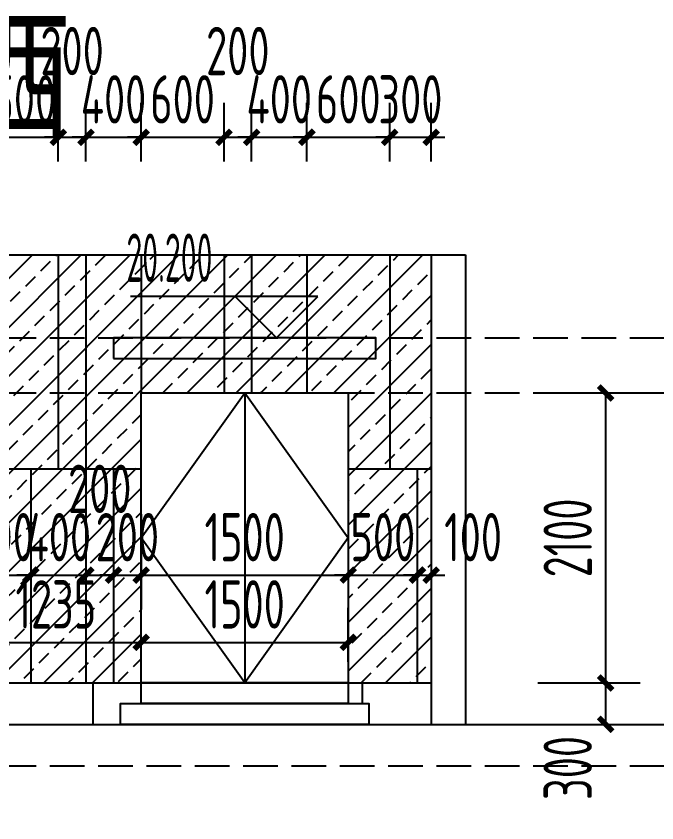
# Model space of a CAD drawing. Extents: x -863035 to 270371, y -8918 to 240488.
# Drawn here: x -49613 to -44973, y 138795 to 144638 of the extents above; entities that cross this region are included whole.
import ezdxf
from ezdxf.xclip import XClip

# ---------------------------------------------------------------- set-up
doc = ezdxf.new("R2010")
doc.units = 0
doc.header["$LTSCALE"] = 1000
doc.header["$MEASUREMENT"] = 0
doc.header["$XCLIPFRAME"] = 0
doc.linetypes.add('109-34 轴网$0$L1$0$$AUDIT_BAD_LTYPE1', pattern=[0])
doc.linetypes.add('DASH', pattern=[0.35, 0.25, -0.1])
for name, color, linetype in [('01-标注_尺寸', 124, 'Continuous'), ('01-标注_标高', 200, 'Continuous'), ('02-TEXT_标注', 130, 'Continuous'), ('05-填充_156', 156, 'Continuous'), ('A-C_窗', 140, 'Continuous'), ('E-墙面分格', 146, 'Continuous'), ('E-立面轮廓', 241, 'Continuous')]:
    doc.layers.add(name, color=color, linetype=linetype)
doc.layers.add('04-不打印_辅助线', color=165, linetype='Continuous', plot=False)
doc.styles.add('_TCH_DIM', font='ROS1', dxfattribs={"width": 0.75, "bigfont": 'JD'})
doc.styles.add('_TCH_DIM_T3', font='ROS1', dxfattribs={"width": 0.75, "bigfont": 'JD'})
doc.styles.add('_TCH_LABEL', font='', dxfattribs={"width": 0.75})
doc.styles.get('_TCH_LABEL').set_extended_font_data('SimSun')
doc.dimstyles.new('_TCH_ARCH&&100', dxfattribs={"dimtxt": 350, "dimasz": 100, "dimexe": 250, "dimexo": 300, "dimgap": 100, "dimtad": 1, "dimdec": 0, "dimzin": 0, "dimdsep": 46, "dimtxsty": '_TCH_DIM_T3', "dimblk": 'ARCHTICK', "dimcen": 0.09, "dimclrt": 7, "dimazin": 2, "dimtfac": 1, "dimtdec": 0, "dimtix": 1, "dimtmove": 2, "dimatfit": 3, "dimfxl": 0, "dimtolj": 1, "dimtzin": 0, "dimarcsym": 0})

# ---------------------------------------------------------------- blocks, each defined once
blk = doc.blocks.new('*U143')
at = {"layer": 'E-墙面分格'}
for p, q in [((-2550, 1550), (-2550, 0)), ((-2050, 1550), (-2050, 0)), ((-1850, 1550), (-1850, 0)), ((-1450, 1550), (-1450, 0)), ((-850, 1550), (-850, 0)), ((-650, 1550), (-650, 0)), ((-250, 1550), (-250, 0)), ((350, 1550), (350, 0)), ((750, 1550), (750, 0)), ((1350, 1550), (1350, 0)), ((1550, 1550), (1550, 0)), ((1950, 1550), (1950, 0)), ((2350, 1550), (2350, 0)), ((2550, 0), (2550, 1550)), ((-2550, 0), (-2550, -1550)), ((-2250, 0), (-2250, -1550)), ((-1850, 0), (-1850, -1550)), ((-1650, 0), (-1650, -1550)), ((-1050, 0), (-1050, -1550)), ((-850, 0), (-850, -1550)), ((-450, 0), (-450, -1550)), ((-50, 0), (-50, -1550)), ((550, 0), (550, -1550)), ((750, 0), (750, -1550)), ((1150, 0), (1150, -1550)), ((1750, 0), (1750, -1550)), ((1950, 0), (1950, -1550)), ((2550, 0), (2550, -1550))]:
    blk.add_line(p, q, dxfattribs=at)
blk = doc.blocks.new('*U144')
at = {"layer": 'A-C_窗', "color": 0, "linetype": 'ByBlock', "lineweight": -2, "transparency": 16777216}
for p in [(0, 0), (5100, 0)]:
    blk.add_blockref('*U143', p, dxfattribs=at)
blk = doc.blocks.new('*U137')
at = {"layer": 'E-墙面分格'}
blk.add_line((0, 150), (0, -150), dxfattribs=at)
blk = doc.blocks.new('*U138')
at = {"layer": 'E-墙面分格', "color": 0, "linetype": 'ByBlock', "lineweight": -2, "transparency": 16777216}
for p in [(0, 0), (650, 0), (1300, 0), (1950, 0), (2600, 0), (3250, 0), (3900, 0), (4550, 0), (5200, 0), (5850, 0), (6500, 0), (7150, 0)]:
    blk.add_blockref('*U137', p, dxfattribs=at)
blk = doc.blocks.new('fgawewatr')
at = {"layer": 'A-C_窗'}
blk.add_lwpolyline([(328374.3, -157205.4), (330274.3, -157205.4), (330274.3, -157055.4), (328374.3, -157055.4)], close=True, dxfattribs=at)
blk = doc.blocks.new('jkytearewa')
blk.add_wipeout([(-750, 150), (-750, 2400), (750, 2400), (750, 150), (900, 150), (900, 0), (-900, 0), (-900, 150)]).dxf.layer = 'A-C_窗'
at = {"layer": 'A-C_窗'}
for p, q in [((-750, 1350), (0, 2400)), ((0, 2400), (0, 300)), ((0, 2400), (750, 1350)), ((0, 300), (-750, 1350)), ((750, 1350), (0, 300))]:
    blk.add_line(p, q, dxfattribs=at)
for points in [[(-750, 300), (-750, 2400), (750, 2400), (750, 300)], [(-750, 300), (750, 300), (750, 150), (-750, 150), (-750, 300)], [(-750, 150), (900, 150), (900, 0), (-900, 0), (-900, 150)]]:
    blk.add_lwpolyline(points, close=True, dxfattribs=at)
blk = doc.blocks.new('_ArchTick')
at = {"color": 0, "linetype": 'ByBlock', "const_width": 0.4}
blk.add_lwpolyline([(-0.5, -0.5), (0.5, 0.5)], dxfattribs=at)
blk = doc.blocks.new('*D1455')
at = {"layer": '01-标注_尺寸', "color": 0, "linetype": '109-34 轴网$0$L1$0$$AUDIT_BAD_LTYPE1', "lineweight": -2, "transparency": 16777216}
for p, q in [((-45835.1, 141908.4), (-45093.5, 141908.4)), ((-45343.5, 139808.4), (-45343.5, 141908.4)), ((-45835.1, 139808.4), (-45093.5, 139808.4))]:
    blk.add_line(p, q, dxfattribs=at)
at = {"layer": 'Defpoints', "color": 0, "linetype": '109-34 轴网$0$L1$0$$AUDIT_BAD_LTYPE1', "transparency": 16777216}
for p in [(-46135.1, 141908.4), (-45343.5, 141908.4), (-46135.1, 139808.4)]:
    blk.add_point(p, dxfattribs=at)
at = {"layer": '01-标注_尺寸', "color": 0, "linetype": '109-34 轴网$0$L1$0$$AUDIT_BAD_LTYPE1', "lineweight": -2, "transparency": 16777216, "xscale": 100, "yscale": 100, "zscale": 100}
for p, rotation in [((-45343.5, 141908.4), 90), ((-45343.5, 139808.4), 270)]:
    blk.add_blockref('_ArchTick', p, dxfattribs=dict(at, rotation=rotation))
at = {"layer": '01-标注_尺寸', "color": 7, "linetype": '109-34 轴网$0$L1$0$$AUDIT_BAD_LTYPE1', "transparency": 16777216, "insert": (-45618.5, 140858.4), "char_height": 350, "attachment_point": 5, "rotation": 90, "style": '_TCH_DIM_T3'}
blk.add_mtext('\\A1;2100', dxfattribs=at)
blk = doc.blocks.new('*D1456')
at = {"layer": '01-标注_尺寸', "color": 0, "linetype": '109-34 轴网$0$L1$0$$AUDIT_BAD_LTYPE1', "lineweight": -2, "transparency": 16777216}
for p, q in [((-45835.1, 139808.4), (-45093.5, 139808.4)), ((-45343.5, 139508.4), (-45343.5, 139808.4)), ((-45835.1, 139508.4), (-45093.5, 139508.4))]:
    blk.add_line(p, q, dxfattribs=at)
at = {"layer": 'Defpoints', "color": 0, "linetype": '109-34 轴网$0$L1$0$$AUDIT_BAD_LTYPE1', "transparency": 16777216}
for p in [(-46135.1, 139808.4), (-45343.5, 139808.4), (-46135.1, 139508.4)]:
    blk.add_point(p, dxfattribs=at)
at = {"layer": '01-标注_尺寸', "color": 0, "linetype": '109-34 轴网$0$L1$0$$AUDIT_BAD_LTYPE1', "lineweight": -2, "transparency": 16777216, "xscale": 100, "yscale": 100, "zscale": 100}
for p, rotation in [((-45343.5, 139808.4), 90), ((-45343.5, 139508.4), 270)]:
    blk.add_blockref('_ArchTick', p, dxfattribs=dict(at, rotation=rotation))
at = {"layer": '01-标注_尺寸', "color": 7, "linetype": '109-34 轴网$0$L1$0$$AUDIT_BAD_LTYPE1', "transparency": 16777216, "insert": (-45618.5, 139192.4), "char_height": 350, "attachment_point": 5, "rotation": 90, "style": '_TCH_DIM_T3'}
blk.add_mtext('\\A1;300', dxfattribs=at)
blk = doc.blocks.new('*D1457')
at = {"layer": '01-标注_尺寸', "color": 0, "lineweight": -2, "transparency": 16777216}
for p, q in [((-49807.6, 141031.7), (-49807.6, 140339.2)), ((-49507.6, 141031.7), (-49507.6, 140339.2)), ((-49807.6, 140589.2), (-49507.6, 140589.2))]:
    blk.add_line(p, q, dxfattribs=at)
at = {"layer": 'Defpoints', "color": 0, "transparency": 16777216}
for p in [(-49807.6, 141331.7), (-49507.6, 141331.7), (-49507.6, 140589.2)]:
    blk.add_point(p, dxfattribs=at)
at = {"layer": '01-标注_尺寸', "color": 0, "lineweight": -2, "transparency": 16777216, "xscale": 100, "yscale": 100, "zscale": 100, "rotation": 180}
blk.add_blockref('_ArchTick', (-49807.6, 140589.2), dxfattribs=at)
at = {"layer": '01-标注_尺寸', "color": 0, "lineweight": -2, "transparency": 16777216, "xscale": 100, "yscale": 100, "zscale": 100}
blk.add_blockref('_ArchTick', (-49507.6, 140589.2), dxfattribs=at)
at = {"layer": '01-标注_尺寸', "color": 7, "transparency": 16777216, "insert": (-49716.5, 140864.2), "char_height": 350, "attachment_point": 5, "style": '_TCH_DIM_T3'}
blk.add_mtext('\\A1;300', dxfattribs=at)
blk = doc.blocks.new('*D1458')
at = {"layer": '01-标注_尺寸', "color": 0, "lineweight": -2, "transparency": 16777216}
for p, q in [((-49507.6, 141031.7), (-49507.6, 140339.2)), ((-49107.6, 141031.7), (-49107.6, 140339.2)), ((-49507.6, 140589.2), (-49607.6, 140589.2)), ((-49507.6, 140589.2), (-49107.6, 140589.2)), ((-49107.6, 140589.2), (-49007.6, 140589.2))]:
    blk.add_line(p, q, dxfattribs=at)
at = {"layer": 'Defpoints', "color": 0, "transparency": 16777216}
for p in [(-49507.6, 141331.7), (-49107.6, 141331.7), (-49107.6, 140589.2)]:
    blk.add_point(p, dxfattribs=at)
at = {"layer": '01-标注_尺寸', "color": 0, "lineweight": -2, "transparency": 16777216, "xscale": 100, "yscale": 100, "zscale": 100}
blk.add_blockref('_ArchTick', (-49507.6, 140589.2), dxfattribs=at)
at = {"layer": '01-标注_尺寸', "color": 0, "lineweight": -2, "transparency": 16777216, "xscale": 100, "yscale": 100, "zscale": 100, "rotation": 180}
blk.add_blockref('_ArchTick', (-49107.6, 140589.2), dxfattribs=at)
at = {"layer": '01-标注_尺寸', "color": 7, "transparency": 16777216, "insert": (-49307.6, 140864.2), "char_height": 350, "attachment_point": 5, "style": '_TCH_DIM_T3'}
blk.add_mtext('\\A1;400', dxfattribs=at)
blk = doc.blocks.new('*D1459')
at = {"layer": '01-标注_尺寸', "color": 0, "lineweight": -2, "transparency": 16777216}
for p, q in [((-49107.6, 141031.7), (-49107.6, 140339.2)), ((-48907.6, 141031.7), (-48907.6, 140339.2)), ((-49107.6, 140589.2), (-48907.6, 140589.2))]:
    blk.add_line(p, q, dxfattribs=at)
at = {"layer": 'Defpoints', "color": 0, "transparency": 16777216}
for p in [(-49107.6, 141331.7), (-48907.6, 141331.7), (-48907.6, 140589.2)]:
    blk.add_point(p, dxfattribs=at)
at = {"layer": '01-标注_尺寸', "color": 0, "lineweight": -2, "transparency": 16777216, "xscale": 100, "yscale": 100, "zscale": 100, "rotation": 180}
blk.add_blockref('_ArchTick', (-49107.6, 140589.2), dxfattribs=at)
at = {"layer": '01-标注_尺寸', "color": 0, "lineweight": -2, "transparency": 16777216, "xscale": 100, "yscale": 100, "zscale": 100}
blk.add_blockref('_ArchTick', (-48907.6, 140589.2), dxfattribs=at)
at = {"layer": '01-标注_尺寸', "color": 7, "transparency": 16777216, "insert": (-49007.6, 141214.2), "char_height": 350, "attachment_point": 5, "style": '_TCH_DIM_T3'}
blk.add_mtext('\\A1;200', dxfattribs=at)
blk = doc.blocks.new('*D1460')
at = {"layer": '01-标注_尺寸', "color": 0, "lineweight": -2, "transparency": 16777216}
for p, q in [((-48907.6, 141031.7), (-48907.6, 140339.2)), ((-48707.6, 141031.7), (-48707.6, 140339.2)), ((-48907.6, 140589.2), (-49007.6, 140589.2)), ((-48907.6, 140589.2), (-48707.6, 140589.2)), ((-48707.6, 140589.2), (-48607.6, 140589.2))]:
    blk.add_line(p, q, dxfattribs=at)
at = {"layer": 'Defpoints', "color": 0, "transparency": 16777216}
for p in [(-48907.6, 141331.7), (-48707.6, 141331.7), (-48707.6, 140589.2)]:
    blk.add_point(p, dxfattribs=at)
at = {"layer": '01-标注_尺寸', "color": 0, "lineweight": -2, "transparency": 16777216, "xscale": 100, "yscale": 100, "zscale": 100}
blk.add_blockref('_ArchTick', (-48907.6, 140589.2), dxfattribs=at)
at = {"layer": '01-标注_尺寸', "color": 0, "lineweight": -2, "transparency": 16777216, "xscale": 100, "yscale": 100, "zscale": 100, "rotation": 180}
blk.add_blockref('_ArchTick', (-48707.6, 140589.2), dxfattribs=at)
at = {"layer": '01-标注_尺寸', "color": 7, "transparency": 16777216, "insert": (-48807.6, 140864.2), "char_height": 350, "attachment_point": 5, "style": '_TCH_DIM_T3'}
blk.add_mtext('\\A1;200', dxfattribs=at)
blk = doc.blocks.new('*D1461')
at = {"layer": '01-标注_尺寸', "color": 0, "lineweight": -2, "transparency": 16777216}
for p, q in [((-48707.6, 141031.7), (-48707.6, 140339.2)), ((-47207.6, 141031.7), (-47207.6, 140339.2)), ((-48707.6, 140589.2), (-47207.6, 140589.2))]:
    blk.add_line(p, q, dxfattribs=at)
at = {"layer": 'Defpoints', "color": 0, "transparency": 16777216}
for p in [(-48707.6, 141331.7), (-47207.6, 141331.7), (-47207.6, 140589.2)]:
    blk.add_point(p, dxfattribs=at)
at = {"layer": '01-标注_尺寸', "color": 0, "lineweight": -2, "transparency": 16777216, "xscale": 100, "yscale": 100, "zscale": 100, "rotation": 180}
blk.add_blockref('_ArchTick', (-48707.6, 140589.2), dxfattribs=at)
at = {"layer": '01-标注_尺寸', "color": 0, "lineweight": -2, "transparency": 16777216, "xscale": 100, "yscale": 100, "zscale": 100}
blk.add_blockref('_ArchTick', (-47207.6, 140589.2), dxfattribs=at)
at = {"layer": '01-标注_尺寸', "color": 7, "transparency": 16777216, "insert": (-47957.6, 140864.2), "char_height": 350, "attachment_point": 5, "style": '_TCH_DIM_T3'}
blk.add_mtext('\\A1;1500', dxfattribs=at)
blk = doc.blocks.new('*D1462')
at = {"layer": '01-标注_尺寸', "color": 0, "lineweight": -2, "transparency": 16777216}
for p, q in [((-47207.6, 141031.7), (-47207.6, 140339.2)), ((-46707.6, 141031.7), (-46707.6, 140339.2)), ((-47207.6, 140589.2), (-47307.6, 140589.2)), ((-47207.6, 140589.2), (-46707.6, 140589.2)), ((-46707.6, 140589.2), (-46607.6, 140589.2))]:
    blk.add_line(p, q, dxfattribs=at)
at = {"layer": 'Defpoints', "color": 0, "transparency": 16777216}
for p in [(-47207.6, 141331.7), (-46707.6, 141331.7), (-46707.6, 140589.2)]:
    blk.add_point(p, dxfattribs=at)
at = {"layer": '01-标注_尺寸', "color": 0, "lineweight": -2, "transparency": 16777216, "xscale": 100, "yscale": 100, "zscale": 100}
blk.add_blockref('_ArchTick', (-47207.6, 140589.2), dxfattribs=at)
at = {"layer": '01-标注_尺寸', "color": 0, "lineweight": -2, "transparency": 16777216, "xscale": 100, "yscale": 100, "zscale": 100, "rotation": 180}
blk.add_blockref('_ArchTick', (-46707.6, 140589.2), dxfattribs=at)
at = {"layer": '01-标注_尺寸', "color": 7, "transparency": 16777216, "insert": (-46957.6, 140864.2), "char_height": 350, "attachment_point": 5, "style": '_TCH_DIM_T3'}
blk.add_mtext('\\A1;500', dxfattribs=at)
blk = doc.blocks.new('*D1463')
at = {"layer": '01-标注_尺寸', "color": 0, "lineweight": -2, "transparency": 16777216}
for p, q in [((-46707.6, 141031.7), (-46707.6, 140339.2)), ((-46607.6, 141031.7), (-46607.6, 140339.2)), ((-46707.6, 140589.2), (-46807.6, 140589.2)), ((-46707.6, 140589.2), (-46607.6, 140589.2)), ((-46607.6, 140589.2), (-46507.6, 140589.2))]:
    blk.add_line(p, q, dxfattribs=at)
at = {"layer": 'Defpoints', "color": 0, "transparency": 16777216}
for p in [(-46707.6, 141331.7), (-46607.6, 141331.7), (-46607.6, 140589.2)]:
    blk.add_point(p, dxfattribs=at)
at = {"layer": '01-标注_尺寸', "color": 0, "lineweight": -2, "transparency": 16777216, "xscale": 100, "yscale": 100, "zscale": 100}
blk.add_blockref('_ArchTick', (-46707.6, 140589.2), dxfattribs=at)
at = {"layer": '01-标注_尺寸', "color": 0, "lineweight": -2, "transparency": 16777216, "xscale": 100, "yscale": 100, "zscale": 100, "rotation": 180}
blk.add_blockref('_ArchTick', (-46607.6, 140589.2), dxfattribs=at)
at = {"layer": '01-标注_尺寸', "color": 7, "transparency": 16777216, "insert": (-46303.6, 140864.2), "char_height": 350, "attachment_point": 5, "style": '_TCH_DIM_T3'}
blk.add_mtext('\\A1;100', dxfattribs=at)
blk = doc.blocks.new('*D1464')
at = {"layer": '01-标注_尺寸', "color": 0, "lineweight": -2, "transparency": 16777216}
for p, q in [((-49807.6, 143585.3), (-49807.6, 144010.3)), ((-49307.6, 143585.3), (-49307.6, 144010.3)), ((-49807.6, 143760.3), (-49907.6, 143760.3)), ((-49807.6, 143760.3), (-49307.6, 143760.3)), ((-49307.6, 143760.3), (-49207.6, 143760.3))]:
    blk.add_line(p, q, dxfattribs=at)
at = {"layer": 'Defpoints', "color": 0, "transparency": 16777216}
for p in [(-49307.6, 143760.3), (-49807.6, 143285.3), (-49307.6, 143285.3)]:
    blk.add_point(p, dxfattribs=at)
at = {"layer": '01-标注_尺寸', "color": 0, "lineweight": -2, "transparency": 16777216, "xscale": 100, "yscale": 100, "zscale": 100}
blk.add_blockref('_ArchTick', (-49807.6, 143760.3), dxfattribs=at)
at = {"layer": '01-标注_尺寸', "color": 0, "lineweight": -2, "transparency": 16777216, "xscale": 100, "yscale": 100, "zscale": 100, "rotation": 180}
blk.add_blockref('_ArchTick', (-49307.6, 143760.3), dxfattribs=at)
at = {"layer": '01-标注_尺寸', "color": 7, "transparency": 16777216, "insert": (-49557.6, 144035.3), "char_height": 350, "attachment_point": 5, "style": '_TCH_DIM_T3'}
blk.add_mtext('\\A1;500', dxfattribs=at)
blk = doc.blocks.new('*D1465')
at = {"layer": '01-标注_尺寸', "color": 0, "lineweight": -2, "transparency": 16777216}
for p, q in [((-49307.6, 143585.3), (-49307.6, 144010.3)), ((-49107.6, 143585.3), (-49107.6, 144010.3)), ((-49307.6, 143760.3), (-49407.6, 143760.3)), ((-49307.6, 143760.3), (-49107.6, 143760.3)), ((-49107.6, 143760.3), (-49007.6, 143760.3))]:
    blk.add_line(p, q, dxfattribs=at)
at = {"layer": 'Defpoints', "color": 0, "transparency": 16777216}
for p in [(-49107.6, 143760.3), (-49307.6, 143285.3), (-49107.6, 143285.3)]:
    blk.add_point(p, dxfattribs=at)
at = {"layer": '01-标注_尺寸', "color": 0, "lineweight": -2, "transparency": 16777216, "xscale": 100, "yscale": 100, "zscale": 100}
blk.add_blockref('_ArchTick', (-49307.6, 143760.3), dxfattribs=at)
at = {"layer": '01-标注_尺寸', "color": 0, "lineweight": -2, "transparency": 16777216, "xscale": 100, "yscale": 100, "zscale": 100, "rotation": 180}
blk.add_blockref('_ArchTick', (-49107.6, 143760.3), dxfattribs=at)
at = {"layer": '01-标注_尺寸', "color": 7, "transparency": 16777216, "insert": (-49207.6, 144385.3), "char_height": 350, "attachment_point": 5, "style": '_TCH_DIM_T3'}
blk.add_mtext('\\A1;200', dxfattribs=at)
blk = doc.blocks.new('*D1466')
at = {"layer": '01-标注_尺寸', "color": 0, "lineweight": -2, "transparency": 16777216}
for p, q in [((-49107.6, 143585.3), (-49107.6, 144010.3)), ((-48707.6, 143585.3), (-48707.6, 144010.3)), ((-49107.6, 143760.3), (-49207.6, 143760.3)), ((-49107.6, 143760.3), (-48707.6, 143760.3)), ((-48707.6, 143760.3), (-48607.6, 143760.3))]:
    blk.add_line(p, q, dxfattribs=at)
at = {"layer": 'Defpoints', "color": 0, "transparency": 16777216}
for p in [(-48707.6, 143760.3), (-49107.6, 143285.3), (-48707.6, 143285.3)]:
    blk.add_point(p, dxfattribs=at)
at = {"layer": '01-标注_尺寸', "color": 0, "lineweight": -2, "transparency": 16777216, "xscale": 100, "yscale": 100, "zscale": 100}
blk.add_blockref('_ArchTick', (-49107.6, 143760.3), dxfattribs=at)
at = {"layer": '01-标注_尺寸', "color": 0, "lineweight": -2, "transparency": 16777216, "xscale": 100, "yscale": 100, "zscale": 100, "rotation": 180}
blk.add_blockref('_ArchTick', (-48707.6, 143760.3), dxfattribs=at)
at = {"layer": '01-标注_尺寸', "color": 7, "transparency": 16777216, "insert": (-48907.6, 144035.3), "char_height": 350, "attachment_point": 5, "style": '_TCH_DIM_T3'}
blk.add_mtext('\\A1;400', dxfattribs=at)
blk = doc.blocks.new('*D1467')
at = {"layer": '01-标注_尺寸', "color": 0, "lineweight": -2, "transparency": 16777216}
for p, q in [((-48707.6, 143585.3), (-48707.6, 144010.3)), ((-48107.6, 143585.3), (-48107.6, 144010.3)), ((-48707.6, 143760.3), (-48807.6, 143760.3)), ((-48707.6, 143760.3), (-48107.6, 143760.3)), ((-48107.6, 143760.3), (-48007.6, 143760.3))]:
    blk.add_line(p, q, dxfattribs=at)
at = {"layer": 'Defpoints', "color": 0, "transparency": 16777216}
for p in [(-48107.6, 143760.3), (-48707.6, 143285.3), (-48107.6, 143285.3)]:
    blk.add_point(p, dxfattribs=at)
at = {"layer": '01-标注_尺寸', "color": 0, "lineweight": -2, "transparency": 16777216, "xscale": 100, "yscale": 100, "zscale": 100}
blk.add_blockref('_ArchTick', (-48707.6, 143760.3), dxfattribs=at)
at = {"layer": '01-标注_尺寸', "color": 0, "lineweight": -2, "transparency": 16777216, "xscale": 100, "yscale": 100, "zscale": 100, "rotation": 180}
blk.add_blockref('_ArchTick', (-48107.6, 143760.3), dxfattribs=at)
at = {"layer": '01-标注_尺寸', "color": 7, "transparency": 16777216, "insert": (-48407.6, 144035.3), "char_height": 350, "attachment_point": 5, "style": '_TCH_DIM_T3'}
blk.add_mtext('\\A1;600', dxfattribs=at)
blk = doc.blocks.new('*D1468')
at = {"layer": '01-标注_尺寸', "color": 0, "lineweight": -2, "transparency": 16777216}
for p, q in [((-48107.6, 143585.3), (-48107.6, 144010.3)), ((-47907.6, 143585.3), (-47907.6, 144010.3)), ((-48107.6, 143760.3), (-47907.6, 143760.3))]:
    blk.add_line(p, q, dxfattribs=at)
at = {"layer": 'Defpoints', "color": 0, "transparency": 16777216}
for p in [(-47907.6, 143760.3), (-48107.6, 143285.3), (-47907.6, 143285.3)]:
    blk.add_point(p, dxfattribs=at)
at = {"layer": '01-标注_尺寸', "color": 0, "lineweight": -2, "transparency": 16777216, "xscale": 100, "yscale": 100, "zscale": 100, "rotation": 180}
blk.add_blockref('_ArchTick', (-48107.6, 143760.3), dxfattribs=at)
at = {"layer": '01-标注_尺寸', "color": 0, "lineweight": -2, "transparency": 16777216, "xscale": 100, "yscale": 100, "zscale": 100}
blk.add_blockref('_ArchTick', (-47907.6, 143760.3), dxfattribs=at)
at = {"layer": '01-标注_尺寸', "color": 7, "transparency": 16777216, "insert": (-48007.6, 144385.3), "char_height": 350, "attachment_point": 5, "style": '_TCH_DIM_T3'}
blk.add_mtext('\\A1;200', dxfattribs=at)
blk = doc.blocks.new('*D1469')
at = {"layer": '01-标注_尺寸', "color": 0, "lineweight": -2, "transparency": 16777216}
for p, q in [((-47907.6, 143585.3), (-47907.6, 144010.3)), ((-47507.6, 143585.3), (-47507.6, 144010.3)), ((-47907.6, 143760.3), (-48007.6, 143760.3)), ((-47907.6, 143760.3), (-47507.6, 143760.3)), ((-47507.6, 143760.3), (-47407.6, 143760.3))]:
    blk.add_line(p, q, dxfattribs=at)
at = {"layer": 'Defpoints', "color": 0, "transparency": 16777216}
for p in [(-47507.6, 143760.3), (-47907.6, 143285.3), (-47507.6, 143285.3)]:
    blk.add_point(p, dxfattribs=at)
at = {"layer": '01-标注_尺寸', "color": 0, "lineweight": -2, "transparency": 16777216, "xscale": 100, "yscale": 100, "zscale": 100}
blk.add_blockref('_ArchTick', (-47907.6, 143760.3), dxfattribs=at)
at = {"layer": '01-标注_尺寸', "color": 0, "lineweight": -2, "transparency": 16777216, "xscale": 100, "yscale": 100, "zscale": 100, "rotation": 180}
blk.add_blockref('_ArchTick', (-47507.6, 143760.3), dxfattribs=at)
at = {"layer": '01-标注_尺寸', "color": 7, "transparency": 16777216, "insert": (-47707.6, 144035.3), "char_height": 350, "attachment_point": 5, "style": '_TCH_DIM_T3'}
blk.add_mtext('\\A1;400', dxfattribs=at)
blk = doc.blocks.new('*D1470')
at = {"layer": '01-标注_尺寸', "color": 0, "lineweight": -2, "transparency": 16777216}
for p, q in [((-47507.6, 143585.3), (-47507.6, 144010.3)), ((-46907.6, 143585.3), (-46907.6, 144010.3)), ((-47507.6, 143760.3), (-47607.6, 143760.3)), ((-47507.6, 143760.3), (-46907.6, 143760.3)), ((-46907.6, 143760.3), (-46807.6, 143760.3))]:
    blk.add_line(p, q, dxfattribs=at)
at = {"layer": 'Defpoints', "color": 0, "transparency": 16777216}
for p in [(-46907.6, 143760.3), (-47507.6, 143285.3), (-46907.6, 143285.3)]:
    blk.add_point(p, dxfattribs=at)
at = {"layer": '01-标注_尺寸', "color": 0, "lineweight": -2, "transparency": 16777216, "xscale": 100, "yscale": 100, "zscale": 100}
blk.add_blockref('_ArchTick', (-47507.6, 143760.3), dxfattribs=at)
at = {"layer": '01-标注_尺寸', "color": 0, "lineweight": -2, "transparency": 16777216, "xscale": 100, "yscale": 100, "zscale": 100, "rotation": 180}
blk.add_blockref('_ArchTick', (-46907.6, 143760.3), dxfattribs=at)
at = {"layer": '01-标注_尺寸', "color": 7, "transparency": 16777216, "insert": (-47207.6, 144035.3), "char_height": 350, "attachment_point": 5, "style": '_TCH_DIM_T3'}
blk.add_mtext('\\A1;600', dxfattribs=at)
blk = doc.blocks.new('*D1471')
at = {"layer": '01-标注_尺寸', "color": 0, "lineweight": -2, "transparency": 16777216}
for p, q in [((-46907.6, 143585.3), (-46907.6, 144010.3)), ((-46607.6, 143585.3), (-46607.6, 144010.3)), ((-46907.6, 143760.3), (-47007.6, 143760.3)), ((-46907.6, 143760.3), (-46607.6, 143760.3)), ((-46607.6, 143760.3), (-46507.6, 143760.3))]:
    blk.add_line(p, q, dxfattribs=at)
at = {"layer": 'Defpoints', "color": 0, "transparency": 16777216}
for p in [(-46607.6, 143760.3), (-46907.6, 143285.3), (-46607.6, 143285.3)]:
    blk.add_point(p, dxfattribs=at)
at = {"layer": '01-标注_尺寸', "color": 0, "lineweight": -2, "transparency": 16777216, "xscale": 100, "yscale": 100, "zscale": 100}
blk.add_blockref('_ArchTick', (-46907.6, 143760.3), dxfattribs=at)
at = {"layer": '01-标注_尺寸', "color": 0, "lineweight": -2, "transparency": 16777216, "xscale": 100, "yscale": 100, "zscale": 100, "rotation": 180}
blk.add_blockref('_ArchTick', (-46607.6, 143760.3), dxfattribs=at)
at = {"layer": '01-标注_尺寸', "color": 7, "transparency": 16777216, "insert": (-46757.6, 144035.3), "char_height": 350, "attachment_point": 5, "style": '_TCH_DIM_T3'}
blk.add_mtext('\\A1;300', dxfattribs=at)
blk = doc.blocks.new('*D1576')
at = {"layer": '01-标注_尺寸', "color": 0, "linetype": '109-34 轴网$0$L1$0$$AUDIT_BAD_LTYPE1', "lineweight": -2, "transparency": 16777216}
for p, q in [((-48707.6, 139960.9), (-48707.6, 140352.3)), ((-47207.6, 139960.9), (-47207.6, 140352.3)), ((-48707.6, 140102.3), (-47207.6, 140102.3))]:
    blk.add_line(p, q, dxfattribs=at)
at = {"layer": 'Defpoints', "color": 0, "linetype": '109-34 轴网$0$L1$0$$AUDIT_BAD_LTYPE1', "transparency": 16777216}
for p in [(-47207.6, 140102.3), (-48707.6, 139660.9), (-47207.6, 139660.9)]:
    blk.add_point(p, dxfattribs=at)
at = {"layer": '01-标注_尺寸', "color": 0, "linetype": '109-34 轴网$0$L1$0$$AUDIT_BAD_LTYPE1', "lineweight": -2, "transparency": 16777216, "xscale": 100, "yscale": 100, "zscale": 100, "rotation": 180}
blk.add_blockref('_ArchTick', (-48707.6, 140102.3), dxfattribs=at)
at = {"layer": '01-标注_尺寸', "color": 0, "linetype": '109-34 轴网$0$L1$0$$AUDIT_BAD_LTYPE1', "lineweight": -2, "transparency": 16777216, "xscale": 100, "yscale": 100, "zscale": 100}
blk.add_blockref('_ArchTick', (-47207.6, 140102.3), dxfattribs=at)
at = {"layer": '01-标注_尺寸', "color": 7, "linetype": '109-34 轴网$0$L1$0$$AUDIT_BAD_LTYPE1', "transparency": 16777216, "insert": (-47957.6, 140377.3), "char_height": 350, "attachment_point": 5, "style": '_TCH_DIM_T3'}
blk.add_mtext('\\A1;1500', dxfattribs=at)
blk = doc.blocks.new('*D1577')
at = {"layer": '01-标注_尺寸', "color": 0, "linetype": '109-34 轴网$0$L1$0$$AUDIT_BAD_LTYPE1', "lineweight": -2, "transparency": 16777216}
for p, q in [((-49942.6, 139960.9), (-49942.6, 140352.3)), ((-48707.6, 139960.9), (-48707.6, 140352.3)), ((-49942.6, 140102.3), (-48707.6, 140102.3))]:
    blk.add_line(p, q, dxfattribs=at)
at = {"layer": 'Defpoints', "color": 0, "linetype": '109-34 轴网$0$L1$0$$AUDIT_BAD_LTYPE1', "transparency": 16777216}
for p in [(-48707.6, 140102.3), (-49942.6, 139660.9), (-48707.6, 139660.9)]:
    blk.add_point(p, dxfattribs=at)
at = {"layer": '01-标注_尺寸', "color": 0, "linetype": '109-34 轴网$0$L1$0$$AUDIT_BAD_LTYPE1', "lineweight": -2, "transparency": 16777216, "xscale": 100, "yscale": 100, "zscale": 100, "rotation": 180}
blk.add_blockref('_ArchTick', (-49942.6, 140102.3), dxfattribs=at)
at = {"layer": '01-标注_尺寸', "color": 0, "linetype": '109-34 轴网$0$L1$0$$AUDIT_BAD_LTYPE1', "lineweight": -2, "transparency": 16777216, "xscale": 100, "yscale": 100, "zscale": 100}
blk.add_blockref('_ArchTick', (-48707.6, 140102.3), dxfattribs=at)
at = {"layer": '01-标注_尺寸', "color": 7, "linetype": '109-34 轴网$0$L1$0$$AUDIT_BAD_LTYPE1', "transparency": 16777216, "insert": (-49325.1, 140377.3), "char_height": 350, "attachment_point": 5, "style": '_TCH_DIM_T3'}
blk.add_mtext('\\A1;1235', dxfattribs=at)

msp = doc.modelspace()

# ---------------------------------------------------------------- hatches: boundary and pattern name
at = {"layer": '05-填充_156'}
h = msp.add_hatch(dxfattribs=at)
h.set_pattern_fill('天然石材', color=256, scale=50)
h.set_pattern_definition([(45, (-367065.4, 299453.52), (-176.77677, 176.77677), []), (45, (-366978.46, 299363.77), (-176.77677, 176.77677), [98.68425, -56.391])])
h.paths.add_polyline_path([(-54907.6, 139808.4), (-46607.6, 139808.4), (-46607.6, 142908.4), (-54907.6, 142908.4)])

# ---------------------------------------------------------------- linework, layer by layer
at = {"layer": '01-标注_标高'}
for p, q in [((-47428, 142608.4), (-48784.5, 142608.4)), ((-47728, 142308.4), (-48028, 142608.4)), ((-47728, 142308.4), (-47428, 142608.4))]:
    msp.add_line(p, q, dxfattribs=at)
at = {"layer": '04-不打印_辅助线', "linetype": 'DASH'}
for p, q in [((-57068.7, 142308.4), (-1154.2, 142308.4)), ((-57068.7, 141908.4), (-1154.2, 141908.4))]:
    msp.add_line(p, q, dxfattribs=at)
at = {"layer": 'A-C_窗', "linetype": 'DASH'}
msp.add_line((-57068.7, 139208.4), (-1154.2, 139208.4), dxfattribs=at)
at = {"layer": 'E-墙面分格'}
for p, q in [((-54907.6, 141358.4), (-46607.6, 141358.4)), ((-54907.6, 139808.4), (-46607.6, 139808.4))]:
    msp.add_line(p, q, dxfattribs=at)
at = {"layer": 'E-立面轮廓'}
for p, q in [((-54907.6, 142908.4), (-46357.6, 142908.4)), ((-46607.6, 142908.4), (-46607.6, 139508.4)), ((-46357.6, 142908.4), (-46357.6, 139508.4)), ((-57068.7, 139508.4), (-1154.2, 139508.4))]:
    msp.add_line(p, q, dxfattribs=at)

# ---------------------------------------------------------------- block references
at = {"layer": 'A-C_窗'}
ref = msp.add_blockref('*U144', (-52357.6, 141358.4), dxfattribs=at)
XClip(ref).set_block_clipping_path([(-2549.9999544347, -1550.0000000001), (5750.0000534457, 1549.9999999999)])
msp.add_blockref('fgawewatr', (-377281.9, 299363.8), dxfattribs=at)
at = {"layer": 'E-墙面分格'}
msp.add_blockref('*U138', (-54257.6, 139658.4), dxfattribs=at)

# ---------------------------------------------------------------- texts
at = {"layer": '02-TEXT_标注', "style": '_TCH_DIM', "width": 0.5625}
msp.add_text('20.200', height=350, dxfattribs=at).set_placement((-48814.5, 142713.4))
at = {"layer": '04-不打印_辅助线', "style": '_TCH_LABEL', "width": 0.75}
msp.add_text('西', height=759.5, dxfattribs=at).set_placement((-49984.8, 143835.1))

# ---------------------------------------------------------------- dimensions: what is measured, and where the dimension line sits
at = {"layer": '01-标注_尺寸'}
for base, p1, p2, picture, middle in [((-49107.6, 143760.3), (-49307.6, 143285.3), (-49107.6, 143285.3), '*D1465', (-49207.6, 144385.3)), ((-47907.6, 143760.3), (-48107.6, 143285.3), (-47907.6, 143285.3), '*D1468', (-48007.6, 144385.3)), ((-49507.6, 140589.2), (-49807.6, 141331.7), (-49507.6, 141331.7), '*D1457', (-49716.5, 140864.2)), ((-46607.6, 140589.2), (-46707.6, 141331.7), (-46607.6, 141331.7), '*D1463', (-46303.6, 140864.2))]:
    dim = msp.add_linear_dim(base=base, p1=p1, p2=p2, angle=0, dimstyle='_TCH_ARCH&&100', dxfattribs=at)
    dim.commit()
    dim.dimension.update_dxf_attribs({"geometry": picture, "text_midpoint": middle, "dimtype": 161})
for p1, p2, distance, picture, middle in [((-49807.6, 143285.3), (-49307.6, 143285.3), 475, '*D1464', (-49557.6, 144035.3)), ((-49107.6, 143285.3), (-48707.6, 143285.3), 475, '*D1466', (-48907.6, 144035.3)), ((-48707.6, 143285.3), (-48107.6, 143285.3), 475, '*D1467', (-48407.6, 144035.3)), ((-47907.6, 143285.3), (-47507.6, 143285.3), 475, '*D1469', (-47707.6, 144035.3)), ((-47507.6, 143285.3), (-46907.6, 143285.3), 475, '*D1470', (-47207.6, 144035.3)), ((-46907.6, 143285.3), (-46607.6, 143285.3), 475, '*D1471', (-46757.6, 144035.3)), ((-49507.6, 141331.7), (-49107.6, 141331.7), -742.5, '*D1458', (-49307.6, 140864.2))]:
    dim = msp.add_aligned_dim(p1=p1, p2=p2, distance=distance, dimstyle='_TCH_ARCH&&100', dxfattribs=at)
    dim.commit()
    dim.dimension.update_dxf_attribs({"geometry": picture, "text_midpoint": middle})
at = {"layer": '01-标注_尺寸', "linetype": '109-34 轴网$0$L1$0$$AUDIT_BAD_LTYPE1'}
dim = msp.add_aligned_dim(p1=(-46135.1, 139808.4), p2=(-46135.1, 141908.4), distance=-791.6, dimstyle='_TCH_ARCH&&100', dxfattribs=at)
dim.commit()
dim.dimension.update_dxf_attribs({"geometry": '*D1455', "text_midpoint": (-45618.5, 140858.4)})
dim = msp.add_linear_dim(base=(-45343.5, 139808.4), p1=(-46135.1, 139508.4), p2=(-46135.1, 139808.4), angle=90, dimstyle='_TCH_ARCH&&100', dxfattribs=at)
dim.commit()
dim.dimension.update_dxf_attribs({"geometry": '*D1456', "text_midpoint": (-45618.5, 139192.4), "dimtype": 161})

# ---------------------------------------------------------------- next in the draw order: block references
at = {"layer": 'A-C_窗'}
msp.add_blockref('jkytearewa', (-47957.6, 139508.4), dxfattribs=at)

# ---------------------------------------------------------------- next in the draw order: dimensions: what is measured, and where the dimension line sits
at = {"layer": '01-标注_尺寸'}
dim = msp.add_linear_dim(base=(-48907.6, 140589.2), p1=(-49107.6, 141331.7), p2=(-48907.6, 141331.7), angle=0, dimstyle='_TCH_ARCH&&100', dxfattribs=at)
dim.commit()
dim.dimension.update_dxf_attribs({"geometry": '*D1459', "text_midpoint": (-49007.6, 141214.2), "dimtype": 161})
for p1, p2, picture, middle in [((-48907.6, 141331.7), (-48707.6, 141331.7), '*D1460', (-48807.6, 140864.2)), ((-48707.6, 141331.7), (-47207.6, 141331.7), '*D1461', (-47957.6, 140864.2)), ((-47207.6, 141331.7), (-46707.6, 141331.7), '*D1462', (-46957.6, 140864.2))]:
    dim = msp.add_aligned_dim(p1=p1, p2=p2, distance=-742.5, dimstyle='_TCH_ARCH&&100', dxfattribs=at)
    dim.commit()
    dim.dimension.update_dxf_attribs({"geometry": picture, "text_midpoint": middle})
at = {"layer": '01-标注_尺寸', "linetype": '109-34 轴网$0$L1$0$$AUDIT_BAD_LTYPE1'}
for p1, p2, picture, middle in [((-49942.6, 139660.9), (-48707.6, 139660.9), '*D1577', (-49325.1, 140377.3)), ((-48707.6, 139660.9), (-47207.6, 139660.9), '*D1576', (-47957.6, 140377.3))]:
    dim = msp.add_aligned_dim(p1=p1, p2=p2, distance=441.4, dimstyle='_TCH_ARCH&&100', dxfattribs=at)
    dim.commit()
    dim.dimension.update_dxf_attribs({"geometry": picture, "text_midpoint": middle})

doc.saveas('drawing.dxf')
